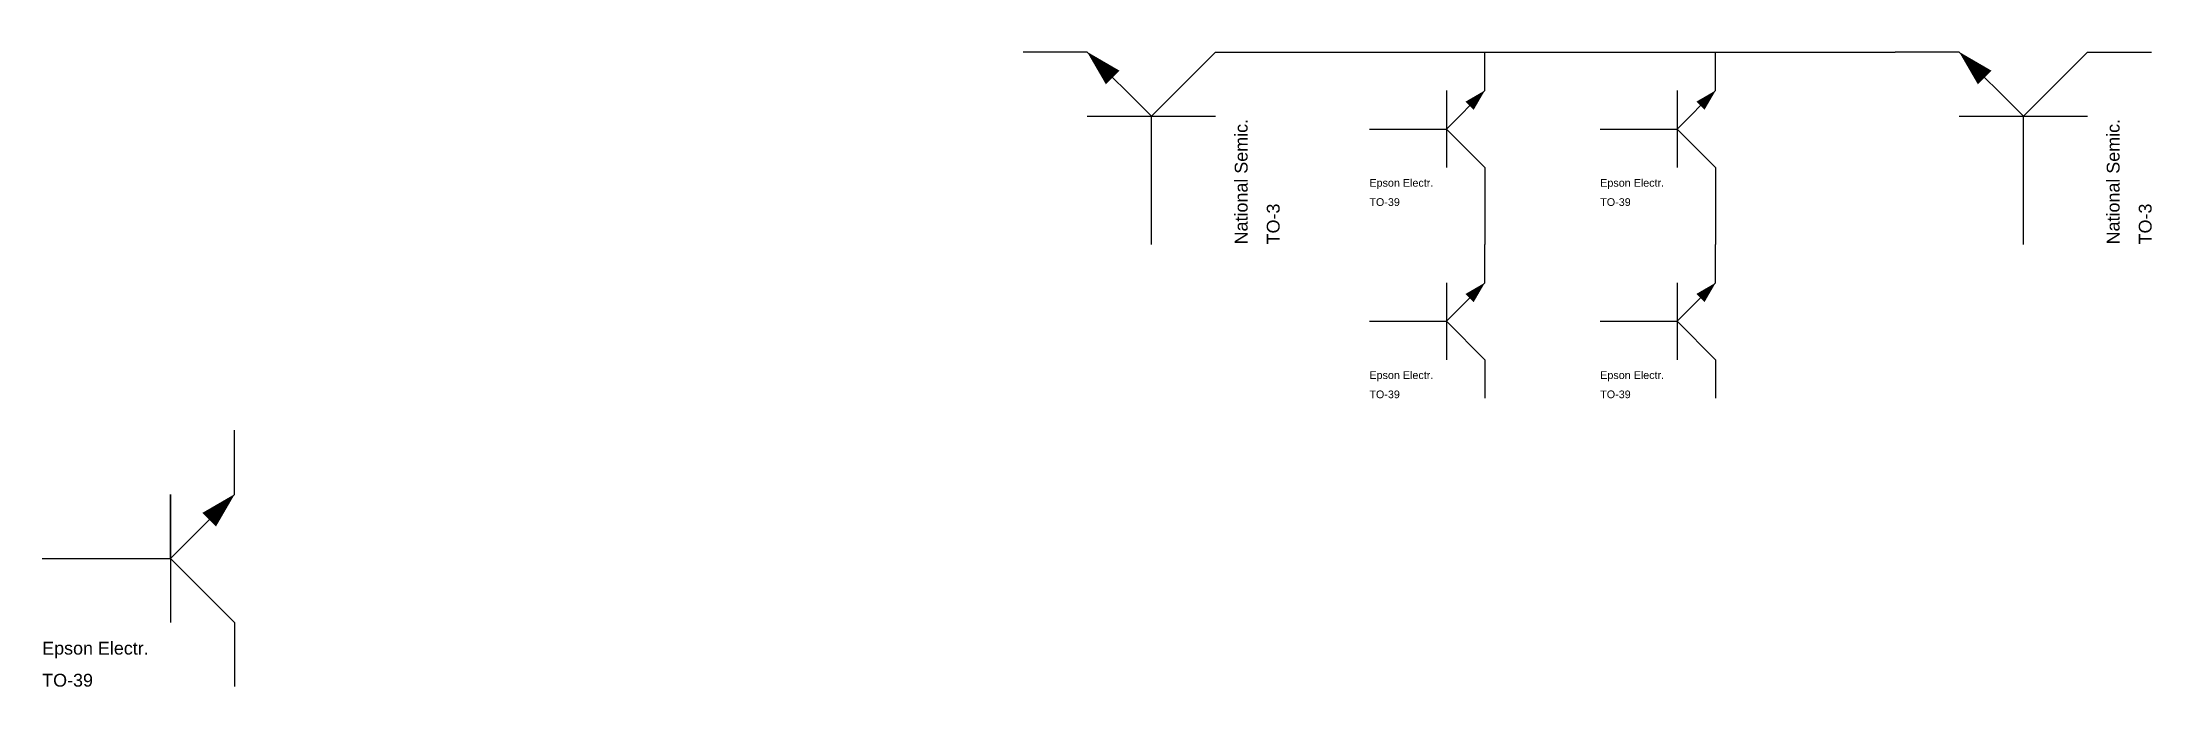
# Model space of a CAD drawing. Header units: inches. Extents: x 2.5 to 35.4, y 0.5 to 10.6.
import ezdxf

# ---------------------------------------------------------------- set-up
doc = ezdxf.new("R2010")
doc.units = ezdxf.units.IN
doc.header["$MEASUREMENT"] = 0
doc.styles.get("Standard").update_dxf_attribs({"font": 'arial.ttf'})

# ---------------------------------------------------------------- blocks, each defined once
blk = doc.blocks.new('PNP_Transistor')
for p, q in [((5.5, 3.5), (5.5, 4.5)), ((4.5, 3.5), (4.5, 1.5)), ((4.5, 2.5), (5.5, 3.5)), ((2.5, 2.5), (4.5, 2.5)), ((4.5, 2.5), (5.5, 1.5)), ((5.5, 1.5), (5.5, 0.5))]:
    blk.add_line(p, q)
blk.add_lwpolyline([(5.105, 3.105, 0.3, 0, 0), (5.505, 3.505, 0, 0, 0)], format="xyseb")
blk.add_attdef('MANUFACTURER', (2.5, 1), '', height=0.2)
for tag, p, flags in [('CASE', (2.5, 0.5), 8), ('RESIDUAL_CAP', (2.5, 0), 1)]:
    blk.add_attdef(tag, p, '', height=0.2, dxfattribs=dict(flags=flags))

msp = doc.modelspace()

# ---------------------------------------------------------------- linework, layer by layer
for p, q in [((21.8, 10.4), (31.4, 10.4)), ((25, 8), (25, 7.4)), ((28.6, 8), (28.6, 7.4)), ((4.5, 2.5), (4.5, 3.5))]:
    msp.add_line(p, q)

# ---------------------------------------------------------------- block references
ref = msp.add_blockref('PNP_Transistor', (22.3, 4.9), dxfattribs=dict(rotation=90))
ref.add_attrib('MANUFACTURER', 'National Semic.', (21.3, 7.4), dxfattribs={"height": 0.2, "rotation": 90})
ref.add_attrib('CASE', 'TO-3', (21.8, 7.4), dxfattribs={"height": 0.2, "rotation": 90})
ref = msp.add_blockref('PNP_Transistor', (35.9, 4.9), dxfattribs=dict(rotation=90))
ref.add_attrib('MANUFACTURER', 'National Semic.', (34.9, 7.4), dxfattribs={"height": 0.2, "rotation": 90})
ref.add_attrib('CASE', 'TO-3', (35.4, 7.4), dxfattribs={"height": 0.2, "rotation": 90})
ref = msp.add_blockref('PNP_Transistor', (21.7, 4.7), dxfattribs=dict(xscale=0.6, yscale=0.6, zscale=0.6, row_count=2, column_count=2, row_spacing=3, column_spacing=3.6))
ref.add_attrib('MANUFACTURER', 'Epson Electr.', (23.2, 5.3), dxfattribs={"height": 0.12})
ref.add_attrib('CASE', 'TO-39', (23.2, 5), dxfattribs={"height": 0.12})
ref = msp.add_blockref('PNP_Transistor', (0, 0))
ref.add_attrib('MANUFACTURER', 'Epson Electr.', (2.5, 1), dxfattribs={"height": 0.2})
ref.add_attrib('CASE', 'TO-39', (2.5, 0.5), dxfattribs={"height": 0.2})

doc.saveas('drawing.dxf')
